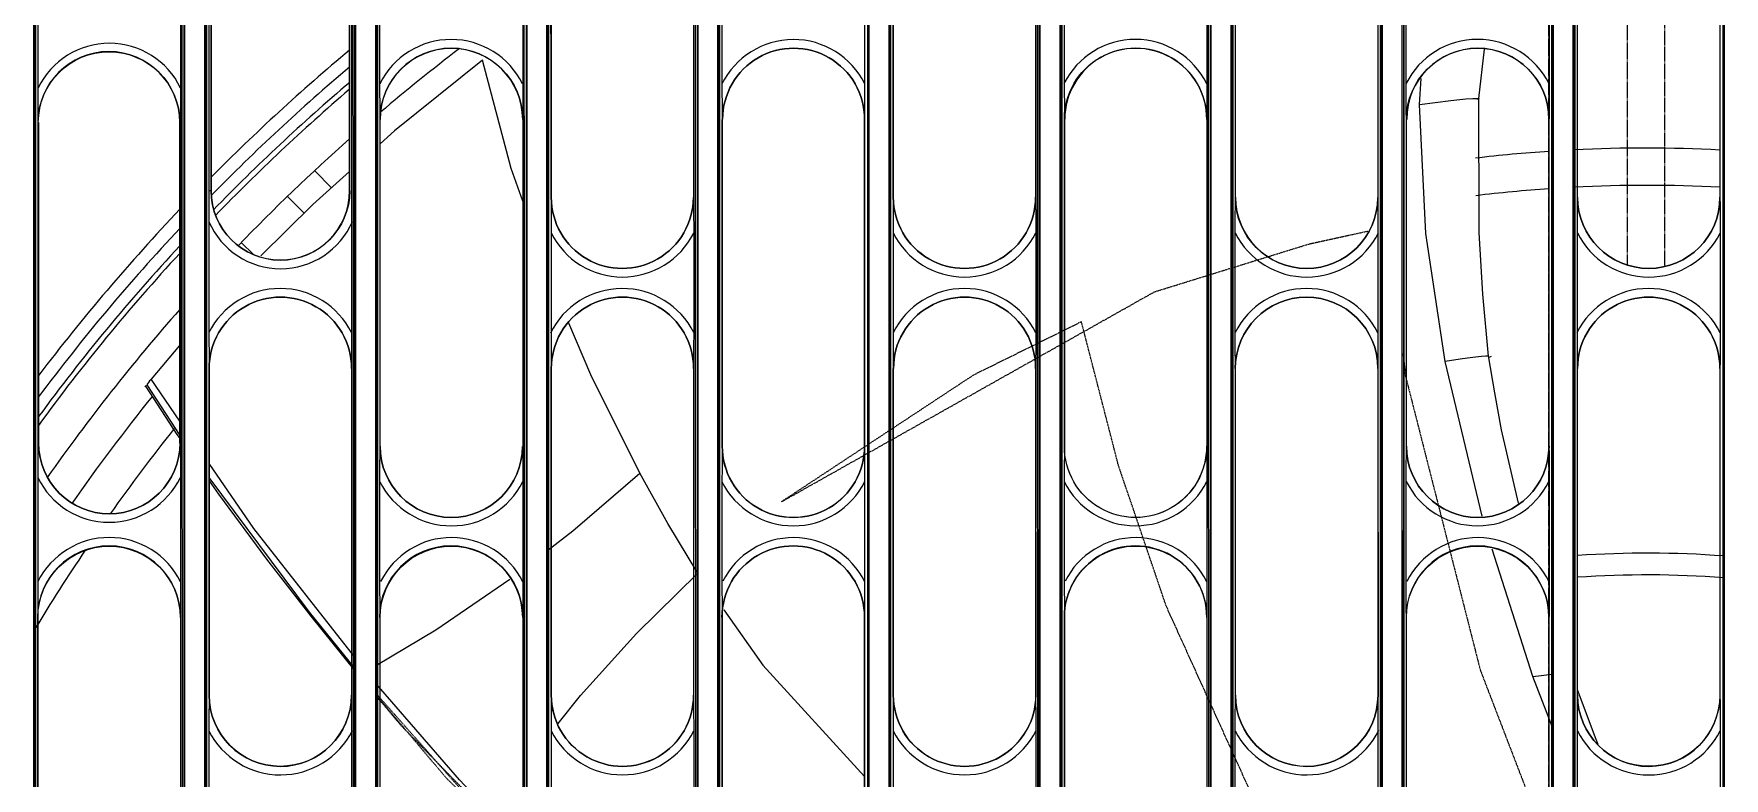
# Model space of a CAD drawing. Header units: millimetres. Extents: x -9498 to 115159, y -2045 to 31741.
# Drawn here: x 45144 to 45578.4, y 3332.2 to 3523.4 of the extents above; entities that cross this region are included whole.
import ezdxf

# ---------------------------------------------------------------- set-up
doc = ezdxf.new("R2010")
doc.units = ezdxf.units.MM
doc.linetypes.add('PDF_IMPORT', pattern=[1, 0.8, -0.2])
doc.layers.add('PDF5_Geometry', color=7, linetype='Continuous')

# ---------------------------------------------------------------- blocks, each defined once
blk = doc.blocks.new('pohlad vonkajšia')
at = {"layer": 'PDF5_Geometry', "lineweight": 13}
for points in [[(16148.65, 2749.99), (16148.65, 2113.05), (16129.29, 2113.05), (16129.29, 2749.99)], [(16129.39, 2749.99), (16129.39, 2113.15), (16129.29, 2113.05)], [(16129.5, 2749.99), (16129.5, 2113.41)], [(16148.15, 2666.97), (16148.15, 2647.46), (16148.15, 2644.85), (16148.15, 2643.04), (16148.15, 2601.87), (16148.15, 2599.91), (16148.15, 2598), (16148.15, 2597.47), (16148.15, 2584.07), (16148.15, 2582.26), (16148.13, 2580.15), (16148.13, 2579.63), (16148.13, 2579.49), (16148.13, 2537.54)], [(16148.45, 2113.41), (16148.34, 2750.09), (16148.34, 2747.47), (16148.15, 2747.3)], [(16148.55, 2749.99), (16148.55, 2113.15), (16148.65, 2113.05)], [(16170.64, 2749.99), (16170.64, 2113.05), (16151.27, 2113.05), (16151.27, 2749.99)], [(16151.27, 2113.05), (16151.38, 2113.15), (16151.38, 2749.99)], [(16151.48, 2749.99), (16151.48, 2113.41), (16170.43, 2113.41)], [(16170.12, 2674.61), (16170.12, 2634.27), (16170.12, 2631.22), (16170.12, 2630.3), (16170.12, 2616.05), (16170.12, 2614.25), (16170.12, 2612.13), (16170.12, 2611.61), (16170.12, 2611.46), (16170.12, 2569.5), (16170.12, 2568.48), (16170.12, 2567.46), (16170.12, 2565.39), (16170.12, 2564.93), (16170.12, 2552.12)], [(16170.43, 2113.41), (16170.32, 2750.09), (16170.32, 2747.47), (16170.12, 2747.3)], [(16170.64, 2113.05), (16170.53, 2113.15), (16170.53, 2749.99)], [(16192.64, 2749.99), (16192.64, 2113.05), (16173.24, 2113.05), (16173.24, 2749.99)], [(16173.34, 2749.99), (16173.34, 2113.15), (16173.24, 2113.05)], [(16173.44, 2749.99), (16173.44, 2113.41), (16192.43, 2113.41)], [(16192.1, 2663.67), (16192.1, 2648), (16192.1, 2646.2), (16192.1, 2644.08), (16192.1, 2643.56), (16192.1, 2643.44), (16192.1, 2601.47), (16192.1, 2600.47), (16192.1, 2599.44), (16192.1, 2597.38), (16192.1, 2596.91), (16192.1, 2584.07), (16192.1, 2582.26), (16192.1, 2580.15), (16192.1, 2579.63), (16192.1, 2579.49), (16192.1, 2537.54)], [(16192.43, 2113.41), (16192.31, 2750.09), (16192.31, 2747.47), (16192.1, 2747.3)], [(16192.53, 2749.99), (16192.53, 2113.15), (16192.64, 2113.05)], [(16214.62, 2749.99), (16214.62, 2113.05), (16195.22, 2113.05), (16195.22, 2749.99)], [(16195.22, 2113.05), (16195.32, 2113.15), (16195.32, 2749.99)], [(16195.41, 2749.99), (16195.41, 2113.41), (16214.41, 2113.41)], [(16214.06, 2675.43), (16214.06, 2633.44), (16214.06, 2632.42), (16214.06, 2631.39), (16214.1, 2629.33), (16214.1, 2628.86), (16214.1, 2616.05), (16214.06, 2614.25), (16214.06, 2612.13), (16214.06, 2611.61), (16214.06, 2611.46), (16214.06, 2569.5), (16214.06, 2568.48), (16214.06, 2567.46), (16214.1, 2565.39), (16214.1, 2564.93), (16214.1, 2552.12)], [(16214.41, 2113.41), (16214.31, 2750.09), (16214.31, 2747.47), (16214.1, 2747.3)], [(16214.51, 2749.99), (16214.51, 2113.15), (16214.62, 2113.05)], [(16236.58, 2749.99), (16236.58, 2113.05), (16217.18, 2113.05), (16217.18, 2749.99)], [(16217.18, 2113.05), (16217.29, 2113.15), (16217.29, 2749.99)], [(16217.39, 2749.99), (16217.39, 2113.41), (16236.39, 2113.41)], [(16236.05, 2747.3), (16236.25, 2747.47), (16236.39, 2749.99), (16236.39, 2113.41)], [(16236.03, 2537.54), (16236.03, 2579.49), (16236.03, 2579.63), (16236.05, 2580.15), (16236.05, 2582.26), (16236.05, 2584.07), (16236.05, 2596.91), (16236.05, 2597.38), (16236.05, 2599.44), (16236.05, 2600.47), (16236.03, 2601.47), (16236.03, 2643.44), (16236.03, 2643.56), (16236.05, 2644.08), (16236.05, 2646.2), (16236.05, 2648), (16236.05, 2661.66)], [(16217.7, 2661.66), (16217.7, 2648), (16217.7, 2647.88), (16217.74, 2644.48), (16217.74, 2643.44), (16217.74, 2601.47), (16217.74, 2601.35), (16217.74, 2600.83), (16217.74, 2598.71), (16217.7, 2596.91), (16217.7, 2584.07), (16217.7, 2583.91), (16217.74, 2580.55), (16217.74, 2579.49), (16217.74, 2537.54)], [(16236.5, 2749.99), (16236.5, 2113.15), (16236.58, 2113.05)], [(16258.55, 2749.99), (16258.55, 2113.05), (16239.17, 2113.05), (16239.17, 2749.99)], [(16239.27, 2749.99), (16239.27, 2113.15), (16239.17, 2113.05)], [(16239.37, 2749.99), (16239.37, 2113.41), (16258.34, 2113.41)], [(16258.01, 2675.43), (16258.01, 2633.44), (16258.01, 2632.42), (16258.03, 2631.39), (16258.03, 2629.33), (16258.03, 2628.86), (16258.03, 2616.05), (16258.03, 2614.25), (16258.01, 2612.13), (16258.01, 2611.61), (16258.01, 2611.46), (16258.01, 2569.5), (16258.01, 2568.48), (16258.03, 2567.46), (16258.03, 2565.39), (16258.03, 2564.93), (16258.03, 2552.12)], [(16258.34, 2113.41), (16258.24, 2750.09), (16258.24, 2747.47), (16258.03, 2747.3)], [(16258.44, 2749.99), (16258.44, 2113.15), (16258.55, 2113.05)], [(16280.53, 2749.99), (16280.53, 2113.05), (16261.17, 2113.05), (16261.17, 2749.99)], [(16261.17, 2113.05), (16261.25, 2113.15), (16261.25, 2749.99)], [(16261.36, 2749.99), (16261.36, 2113.41), (16280.32, 2113.41)], [(16280.01, 2660.85), (16280.01, 2648), (16280.01, 2646.2), (16279.99, 2644.08), (16279.99, 2643.56), (16279.99, 2643.44), (16279.99, 2601.47), (16279.99, 2600.47), (16280.01, 2599.44), (16280.01, 2597.38), (16280.01, 2596.91), (16280.01, 2584.07), (16280.01, 2582.26), (16279.99, 2580.15), (16279.99, 2579.63), (16279.99, 2579.49), (16279.99, 2537.54)], [(16280.32, 2113.41), (16280.22, 2750.09), (16280.22, 2747.47), (16280.01, 2747.3)], [(16280.43, 2749.99), (16280.43, 2113.15), (16280.53, 2113.05)], [(16302.51, 2749.99), (16302.51, 2113.05), (16283.13, 2113.05), (16283.13, 2749.99)], [(16283.13, 2113.05), (16283.23, 2113.15), (16283.23, 2749.99)], [(16283.34, 2749.99), (16283.34, 2113.41)], [(16283.65, 2552.12), (16283.65, 2564.93), (16283.65, 2566.73), (16283.68, 2568.84), (16283.68, 2569.36), (16283.68, 2569.5), (16283.68, 2611.46), (16283.68, 2612.5), (16283.65, 2613.52), (16283.65, 2615.58), (16283.65, 2616.05), (16283.65, 2628.86), (16283.65, 2630.7), (16283.68, 2632.78), (16283.68, 2633.3), (16283.68, 2633.44), (16283.68, 2675.43)], [(16283.34, 2113.41), (16302.3, 2113.41), (16302.3, 2749.99)], [(16302.41, 2749.99), (16302.41, 2113.15), (16302.51, 2113.05)], [(16324.49, 2749.99), (16324.49, 2113.05), (16305.11, 2113.05), (16305.11, 2749.99)], [(16305.22, 2113.15), (16305.32, 2749.99), (16305.32, 2113.41)], [(16305.65, 2537.54), (16305.65, 2579.49), (16305.63, 2580.51), (16305.63, 2581.53), (16305.63, 2583.6), (16305.63, 2584.07), (16305.63, 2596.91), (16305.63, 2598.71), (16305.65, 2600.83), (16305.65, 2601.35), (16305.65, 2601.47), (16305.65, 2643.44), (16305.63, 2644.45), (16305.63, 2645.47), (16305.63, 2647.53), (16305.63, 2648), (16305.63, 2660.85)], [(16324.29, 2749.99), (16324.29, 2113.41), (16323.97, 2123.41)], [(16324.39, 2749.99), (16324.39, 2113.15), (16324.49, 2113.05)], [(16346.48, 2749.99), (16346.48, 2113.05), (16327.09, 2113.05), (16327.09, 2749.99)], [(16327.09, 2113.05), (16327.2, 2113.15), (16327.2, 2749.99)], [(16327.3, 2749.99), (16327.3, 2113.41)], [(16327.61, 2552.12), (16327.61, 2564.93), (16327.61, 2566.73), (16327.61, 2568.84), (16327.63, 2569.36), (16327.63, 2569.5), (16327.63, 2611.46), (16327.61, 2612.5), (16327.61, 2613.52), (16327.61, 2615.58), (16327.61, 2616.05), (16327.61, 2628.86), (16327.61, 2630.7), (16327.61, 2632.78), (16327.63, 2633.3), (16327.63, 2633.44), (16327.63, 2675.43)], [(16346.29, 2749.99), (16346.29, 2113.41), (16327.3, 2113.41)], [(16346.39, 2749.99), (16346.39, 2113.15), (16346.48, 2113.05)], [(16301.99, 2675.43), (16301.99, 2633.44), (16301.99, 2632.42), (16301.99, 2629.02), (16301.99, 2628.86), (16301.99, 2616.05), (16301.99, 2614.25), (16301.99, 2612.13), (16301.99, 2611.61), (16301.99, 2611.46), (16301.99, 2569.5), (16301.99, 2568.45), (16301.99, 2565.08), (16301.99, 2564.93), (16301.99, 2552.12)], [(16323.97, 2660.85), (16323.97, 2648), (16323.97, 2646.2), (16323.97, 2644.08), (16323.97, 2643.56), (16323.96, 2643.44), (16323.96, 2601.47), (16323.97, 2600.43), (16323.97, 2597.07), (16323.97, 2596.91), (16323.97, 2584.07), (16323.97, 2582.26), (16323.97, 2580.15), (16323.97, 2579.63), (16323.96, 2579.49), (16323.96, 2537.54)], [(16345.92, 2675.43), (16345.92, 2633.44), (16345.96, 2632.42), (16345.96, 2629.02), (16345.96, 2628.86), (16345.96, 2616.05), (16345.96, 2614.25), (16345.96, 2612.13), (16345.92, 2611.61), (16345.92, 2611.46), (16345.92, 2569.5), (16345.96, 2568.45), (16345.96, 2565.08), (16345.96, 2564.93), (16345.96, 2552.12)], [(16195.77, 2675.43), (16195.77, 2633.44), (16195.77, 2633.3), (16195.77, 2632.78), (16195.76, 2630.7), (16195.76, 2628.86), (16195.76, 2616.05), (16195.76, 2615.89), (16195.76, 2612.5), (16195.77, 2611.46), (16195.77, 2569.5), (16195.77, 2569.36), (16195.77, 2568.84), (16195.76, 2566.73), (16195.76, 2564.93), (16195.76, 2552.12)], [(16239.72, 2675.43), (16239.72, 2633.44), (16239.72, 2633.3), (16239.72, 2632.78), (16239.7, 2630.7), (16239.7, 2628.86), (16239.7, 2616.05), (16239.7, 2615.89), (16239.72, 2612.5), (16239.72, 2611.46), (16239.72, 2569.5), (16239.72, 2569.36), (16239.72, 2568.84), (16239.7, 2566.73), (16239.7, 2564.93), (16239.7, 2552.12)], [(16261.67, 2660.85), (16261.67, 2648), (16261.67, 2647.88), (16261.7, 2644.48), (16261.7, 2643.44), (16261.7, 2601.47), (16261.7, 2601.35), (16261.7, 2600.83), (16261.67, 2598.71), (16261.67, 2596.91), (16261.67, 2584.07), (16261.67, 2583.91), (16261.7, 2580.55), (16261.7, 2579.49), (16261.7, 2537.54)], [(16129.79, 2666.97), (16129.79, 2647.46), (16129.79, 2646.93), (16129.81, 2645), (16129.81, 2643.04), (16129.81, 2601.87), (16129.81, 2600.07), (16129.79, 2597.47), (16129.79, 2584.07), (16129.79, 2583.91), (16129.81, 2580.55), (16129.81, 2579.49), (16129.81, 2537.54)], [(16173.79, 2537.54), (16173.79, 2579.49), (16173.79, 2580.55), (16173.76, 2583.91), (16173.76, 2584.07), (16173.76, 2596.91), (16173.76, 2598.71), (16173.79, 2600.83), (16173.79, 2601.35), (16173.79, 2601.47), (16173.79, 2643.44), (16173.79, 2644.48), (16173.76, 2647.88), (16173.76, 2648), (16173.76, 2663.67)], [(16151.77, 2674.61), (16151.77, 2634.27), (16151.77, 2632.05), (16151.77, 2630.3), (16151.77, 2616.05), (16151.77, 2615.89), (16151.81, 2612.5), (16151.81, 2611.46), (16151.81, 2569.5), (16151.81, 2569.36), (16151.81, 2568.84), (16151.77, 2566.73), (16151.77, 2564.93), (16151.77, 2552.12)], [(16316.21, 2613.02), (16315.46, 2621.01), (16314.99, 2628.91), (16314.98, 2629.57), (16314.94, 2646.13), (16315.67, 2652.44)], [(16192.1, 2632.92), (16190.62, 2637.15), (16186.95, 2651.03), (16175.65, 2641.97), (16173.79, 2640.3)], [(16315.36, 2592.47), (16310.61, 2612.34), (16308.13, 2628.79), (16307.33, 2645.35), (16307.54, 2648.71)], [(16307.33, 2645.35), (16311.34, 2645.87), (16313.29, 2646.08), (16314.2, 2646.13), (16314.61, 2646.13), (16314.79, 2646.13), (16314.94, 2646.13), (16314.94, 2646.08), (16314.89, 2646.08), (16314.82, 2646.02), (16314.68, 2646.02)], [(16169.86, 2636.75), (16165.12, 2632.52), (16158.48, 2625.9)], [(16167.53, 2634.67), (16165.38, 2636.85)], [(16161.9, 2633.54), (16164.01, 2631.39)], [(16157.51, 2626.07), (16155.95, 2627.61)], [(16196.64, 2565.85), (16199.54, 2569.45), (16206.71, 2577.41), (16214.62, 2585.16), (16210.75, 2591.54), (16207.16, 2598), (16200.85, 2610.64), (16198.03, 2617.28)], [(16148.05, 2614.47), (16148, 2614.42), (16144.37, 2610.09), (16144.35, 2610.07), (16144.35, 2610.03), (16144.32, 2610.03), (16144.32, 2610.02), (16144.27, 2609.97), (16144.16, 2609.86), (16144.01, 2609.65), (16143.9, 2609.5), (16143.8, 2609.36), (16148.05, 2602.86)], [(16316.21, 2613.05), (16315.84, 2613.02), (16315.31, 2613), (16314.51, 2612.91), (16313.5, 2612.76), (16312.55, 2612.65), (16310.61, 2612.34)], [(16320.06, 2594.17), (16317.85, 2603.59), (16316.99, 2608.32), (16316.21, 2613.07)], [(16316.52, 2613), (16316.45, 2612.95), (16316.21, 2612.86)], [(16143.66, 2609.2), (16147.68, 2602.96), (16148.05, 2602.44)], [(16148.05, 2604.7), (16144.35, 2610.07)], [(16170.53, 2574.37), (16157.57, 2590.88), (16151.81, 2599.23)], [(16195.32, 2588.1), (16198.55, 2590.62), (16207.16, 2598)], [(16170.53, 2572.97), (16164.72, 2580.15), (16151.81, 2597.43)], [(16151.81, 2597.03), (16153.02, 2595.3), (16159.18, 2586.96), (16164.88, 2579.63), (16170.53, 2572.61)], [(16324.39, 2565.48), (16321.91, 2571.88), (16316.68, 2588.26)], [(16173.34, 2573.33), (16180.95, 2577.88), (16190.47, 2584.38)], [(16217.95, 2580.44), (16222.94, 2573.33), (16236.03, 2559.05)], [(16321.91, 2571.88), (16324.39, 2572.21)], [(16192.08, 2550.05), (16191.44, 2550.68), (16183.99, 2558.63), (16173.34, 2570.92)], [(16330.27, 2563.16), (16330.04, 2563.78), (16327.61, 2570.2)]]:
    blk.add_lwpolyline(points, dxfattribs=at)
for points in [[(16169.86, 2674.61), (16169.86, 2634.27), (16169.91, 2634.27), (16169.89, 2634.26, -0.99948), (16152.07, 2634.27), (16152.07, 2674.61)], [(16195.77, 2633.44, 1.000256), (16214.03, 2633.43, -1.000256), (16195.77, 2633.44), (16195.74, 2675.42, -0.999338), (16214.06, 2675.43), (16214.06, 2633.44)], [(16239.71, 2675.44, -0.999339), (16258.01, 2675.43), (16258, 2633.45, -1.000257), (16239.72, 2633.44), (16239.72, 2675.43, -0.99906), (16258.01, 2675.43)], [(16283.61, 2675.4, -0.997319), (16301.99, 2675.43), (16301.97, 2633.42, -0.998235), (16283.68, 2633.44), (16283.68, 2675.43, -0.997039), (16301.99, 2675.43)], [(16327.63, 2633.44, 0.999042), (16345.93, 2633.45, -0.999042), (16327.63, 2633.44), (16327.63, 2675.43, -0.998125), (16345.92, 2675.43), (16345.92, 2633.44)], [(16152.07, 2634.27, 0.99948), (16169.86, 2634.27), (16169.86, 2674.61, 0.998908), (16152.07, 2674.61), (16152.07, 2634.27), (16151.98, 2634.27), (16151.77, 2634.27)], [(16129.87, 2643.05, -0.999232), (16148.05, 2643.04), (16148.15, 2601.87), (16148.08, 2601.87), (16148.05, 2601.87), (16148.05, 2643.04), (16148.08, 2643.04), (16148.05, 2643.04, 0.999232), (16129.81, 2643.04), (16129.9, 2643.04), (16129.9, 2601.87), (16129.9, 2601.87), (16129.87, 2643.05)], [(16173.79, 2601.47, 0.999743), (16192.07, 2601.44, -0.999743), (16173.79, 2601.47), (16173.79, 2643.44, -0.999465), (16192.1, 2643.44), (16192.1, 2601.47)], [(16236.03, 2643.44, 1.001487), (16217.79, 2643.45, -1.001487), (16236.03, 2643.44), (16236.03, 2601.47, -1.001764), (16217.74, 2601.47, 1.001764), (16236.02, 2601.48)], [(16279.97, 2601.47, -1.002372), (16261.7, 2601.47), (16261.7, 2643.44, -1.002095), (16279.99, 2643.44), (16279.99, 2601.47, -1.001764), (16261.7, 2601.47)], [(16305.65, 2601.47, 0.999741), (16323.97, 2601.48, -0.999741), (16305.65, 2601.47), (16305.65, 2643.44, -0.999464), (16323.96, 2643.44), (16323.96, 2601.47)], [(16170.12, 2611.46, 1.00095), (16151.82, 2611.45, -1.00095), (16170.12, 2611.46), (16170.11, 2569.5, -0.999741), (16151.81, 2569.5), (16151.81, 2611.46)], [(16214.06, 2611.46, 1.00176), (16195.78, 2611.45, -1.00176), (16214.06, 2611.46), (16214.06, 2569.5, -1.00055), (16195.77, 2569.5), (16195.77, 2611.46)], [(16258.01, 2611.46, 1.001761), (16239.75, 2611.47, -1.001761), (16258.01, 2611.46), (16258.03, 2569.52, -1.000551), (16239.72, 2569.5), (16239.72, 2611.46)], [(16301.99, 2611.46, 0.999738), (16283.66, 2611.43, -0.999738), (16301.99, 2611.46), (16302, 2569.48, -0.99853), (16283.68, 2569.5), (16283.68, 2611.46)], [(16345.92, 2611.46, 1.000546), (16327.63, 2611.46, -1.000546), (16345.92, 2611.46), (16345.92, 2569.5, -0.999336), (16327.63, 2569.5), (16327.63, 2611.46)], [(16129.81, 2537.54, 0.998935), (16148.15, 2537.55, -0.998935), (16129.81, 2537.54), (16129.81, 2579.49, -0.998002), (16148.13, 2579.49), (16148.13, 2537.54)], [(16173.79, 2537.54, 0.999743), (16192.07, 2537.51, -0.999743), (16173.79, 2537.54), (16173.79, 2579.49, -0.998808), (16192.1, 2579.49), (16192.1, 2537.54)], [(16236.03, 2579.49, 1.000827), (16217.71, 2579.5, -1.000827), (16236.03, 2579.49), (16236.03, 2537.54, -1.001764), (16217.74, 2537.54, 1.001764), (16236.02, 2537.54)], [(16271.43, 2530.62), (16262.29, 2537.05), (16261.7, 2537.54), (16261.7, 2579.49, -1.001435), (16279.99, 2579.49), (16279.99, 2537.54, -1.002372), (16261.7, 2537.54, 1.001764), (16279.99, 2537.55)], [(16305.65, 2537.54, 0.999741), (16323.97, 2537.54, -0.999741), (16305.65, 2537.54), (16305.65, 2579.49, -0.998806), (16323.96, 2579.49), (16323.96, 2537.54)]]:
    blk.add_lwpolyline(points, format="xyb", dxfattribs=at)
at = {"layer": 'PDF5_Geometry', "linetype": 'PDF_IMPORT', "lineweight": 13, "ltscale": 0.095354}
blk.add_lwpolyline([(16323.96, 2153.86), (16323.96, 2707.38)], dxfattribs=at)
at = {"layer": 'PDF5_Geometry', "linetype": 'PDF_IMPORT', "lineweight": 13, "ltscale": 0.100866}
blk.add_lwpolyline([(16334.03, 2704.13), (16334.03, 2624.72)], dxfattribs=at)
at = {"layer": 'PDF5_Geometry', "linetype": 'PDF_IMPORT', "lineweight": 13, "ltscale": 0.10126}
blk.add_lwpolyline([(16338.83, 2624.53), (16338.83, 2704.13)], dxfattribs=at)
at = {"layer": 'PDF5_Geometry', "lineweight": 13}
for points in [[(16217.74, 2643.44), (16217.74, 2601.47)], [(16143.66, 2609.2), (16143.61, 2609.13), (16143.56, 2609.1), (16143.61, 2609.13), (16143.64, 2609.19), (16143.71, 2609.24), (16143.71, 2609.25)], [(16217.74, 2579.49), (16217.74, 2537.54)]]:
    blk.add_lwpolyline(points, close=True, dxfattribs=at)
at = {"layer": 'PDF5_Geometry', "linetype": 'PDF_IMPORT', "lineweight": 13, "ltscale": 0.029218}
blk.add_lwpolyline([(16308.65, 2511.69), (16294.9, 2536.63), (16274.81, 2580.88), (16268.64, 2599.03), (16263.89, 2617.45), (16250, 2610.59), (16225.35, 2594.33), (16273.28, 2621.3), (16293.22, 2627.47), (16300.73, 2629.1)], dxfattribs=at)
at = {"layer": 'PDF5_Geometry', "linetype": 'PDF_IMPORT', "lineweight": 13, "ltscale": 0.03501}
blk.add_lwpolyline([(16305.22, 2613.38), (16305.51, 2610.54), (16315.13, 2572.73), (16329.16, 2536.24), (16335.92, 2517.96)], dxfattribs=at)
at = {"layer": 'PDF5_Geometry', "lineweight": 13}
blk.add_lwpolyline([(16129.9, 2601.87, 0.999232), (16148.08, 2601.87, -0.999232)], format="xyb", close=True, dxfattribs=at)
at = {"layer": 'PDF5_Geometry', "linetype": 'PDF_IMPORT', "lineweight": 13, "ltscale": 0.018006}
blk.add_lwpolyline([(16229.09, 2518.97), (16208.32, 2533.91), (16188.75, 2552.24), (16173.34, 2569.62)], dxfattribs=at)
at = {"layer": 'PDF5_Geometry', "linetype": 'PDF_IMPORT', "lineweight": 13, "ltscale": 0.031536}
blk.add_lwpolyline([(16173.34, 2569.42), (16182.32, 2558.82), (16204.74, 2536.6), (16229.27, 2518.59)], dxfattribs=at)
at = {"layer": 'PDF5_Geometry', "linetype": 'PDF_IMPORT', "lineweight": 13, "ltscale": 0.028974}
blk.add_lwpolyline([(16173.34, 2569.3), (16176.32, 2565.76), (16204.68, 2536.7), (16229.53, 2518.45)], dxfattribs=at)
at = {"layer": 'PDF5_Geometry', "lineweight": 13}
for centre, radius, start, end in [((16138.99, 2643.05), 10.17, 25.7339, 154.0732), ((16334.34, 2455.14), 256.79, 129.8321, 135.2191), ((16182.91, 2643.45), 10.25, 26.3455, 153.5551), ((16182.94, 2643.42), 9.16, 0.1233, 180.062), ((16336.25, 2452.94), 251.05, 127.3438, 130.31), ((16226.86, 2643.45), 10.25, 26.3455, 89.8973), ((16270.82, 2643.46), 10.25, 26.3234, 153.4649), ((16270.88, 2643.46), 9.12, 359.8684, 180.0387), ((16314.78, 2643.44), 10.27, 26.3904, 153.4649), ((16314.82, 2643.44), 9.14, 0.0075, 179.946), ((16330, 2459.73), 248.81, 130.0626, 135.6523), ((16333.5, 2455.58), 252.73, 130.3485, 135.7784), ((16330.52, 2459.19), 247.38, 130.5105, 135.9748), ((16330.01, 2459.59), 241.93, 131.4463, 136.146), ((16334.2, 2478.97), 160.69, 93.654, 97.0381), ((16336.23, 2462.04), 177.72, 86.8744, 92.9134), ((16337.54, 2439.5), 195.5, 93.98, 96.7512), ((16336.56, 2457.71), 177.26, 86.9727, 93.0273), ((16248.86, 2633.44), 9.14, 180.0317, 0.0611), ((16292.83, 2633.44), 9.14, 180.0317, 359.8293), ((16339.57, 2450.52), 263.77, 136.5588, 142.639), ((16161, 2634.33), 10.06, 203.6039, 336.6237), ((16331.35, 2457.22), 251.51, 136.7868, 143.2237), ((16204.93, 2633.45), 10.25, 206.5576, 333.1624), ((16248.87, 2633.45), 10.25, 206.5576, 333.457), ((16292.86, 2633.51), 10.32, 206.7796, 333.3207), ((16336.79, 2633.46), 10.27, 206.6022, 333.1402), ((16328.39, 2459.59), 246.21, 137.093, 143.7244), ((16325.82, 2461.63), 242.28, 137.2039, 143.9685), ((16160.95, 2611.47), 10.25, 26.5554, 153.4494), ((16204.89, 2611.41), 10.31, 26.7556, 153.5851), ((16248.86, 2611.47), 10.25, 26.5332, 153.5173), ((16292.81, 2611.45), 10.27, 26.6001, 153.3591), ((16336.76, 2611.42), 10.3, 26.7109, 153.4041), ((16335.52, 2453.54), 250.07, 138.5636, 144.862), ((16339.6, 2450.64), 250.57, 141.1246, 145.0664), ((16323.11, 2463.13), 225.09, 141.345, 144.8281), ((16138.96, 2601.86), 10.16, 205.5982, 334.3632), ((16182.94, 2601.51), 10.27, 206.6057, 333.4473), ((16226.87, 2601.49), 10.25, 206.5392, 333.583), ((16270.83, 2601.48), 10.23, 206.495, 333.5378), ((16314.79, 2601.48), 10.23, 206.495, 333.5378), ((16138.98, 2579.49), 10.25, 26.5392, 153.3569), ((16182.97, 2579.54), 10.19, 26.3395, 153.4473), ((16226.91, 2579.54), 10.19, 26.3395, 153.3117), ((16270.88, 2579.55), 10.18, 26.317, 153.3569), ((16314.83, 2579.53), 10.2, 26.3837, 153.3569), ((16323.36, 2461.18), 226.39, 145.899, 148.9555), ((16138.95, 2579.48), 9.18, 0.0684, 179.8392), ((16182.9, 2579.46), 9.2, 0.1608, 180.0241), ((16270.84, 2579.5), 9.16, 359.9063, 180.0011), ((16314.78, 2579.48), 9.18, 0.0455, 179.9086), ((16336.64, 2454.5), 133.23, 85.8016, 93.8824), ((16336.53, 2454.43), 130.51, 85.6673, 93.9091), ((16160.96, 2569.5), 9.15, 179.9917, 359.962), ((16204.92, 2569.49), 9.14, 179.9453, 0.0083), ((16248.88, 2569.51), 9.16, 180.0148, 0.0779), ((16292.84, 2569.51), 9.16, 180.0148, 359.8462), ((16336.79, 2569.51), 9.16, 180.0613, 359.9852), ((16160.99, 2569.59), 10.33, 206.8251, 333.448), ((16292.86, 2569.58), 10.32, 206.7804, 333.5385), ((16204.93, 2569.51), 10.25, 206.5583, 333.3802), ((16248.87, 2569.51), 10.25, 206.5583, 333.6745), ((16336.79, 2569.52), 10.27, 206.603, 333.3576)]:
    blk.add_arc(centre, radius, start, end, dxfattribs=at)
for points in [[(16226.87, 2653.7), (16222.89, 2653.7), (16219.45, 2651.4), (16217.7, 2648)], [(16192.1, 2643.44), (16192.1, 2643.46), (16192.1, 2643.46), (16192.1, 2643.46)], [(16236.03, 2643.44), (16236.03, 2643.46), (16236.03, 2643.46), (16236.03, 2643.49)], [(16279.99, 2643.44), (16279.99, 2643.46), (16279.99, 2643.46), (16279.99, 2643.49)], [(16323.96, 2643.44), (16323.96, 2643.46), (16323.96, 2643.46), (16323.96, 2643.49)], [(16170.12, 2611.46), (16170.12, 2611.47), (16170.12, 2611.51), (16170.12, 2611.51)], [(16214.06, 2611.46), (16214.06, 2611.47), (16214.06, 2611.51), (16214.06, 2611.51)], [(16258.01, 2611.46), (16258.01, 2611.47), (16258.01, 2611.51), (16258.01, 2611.51)], [(16301.99, 2611.46), (16301.99, 2611.47), (16301.99, 2611.51), (16301.99, 2611.51)], [(16345.92, 2611.46), (16345.92, 2611.47), (16345.92, 2611.51), (16345.92, 2611.51)], [(16148.13, 2579.49), (16148.13, 2579.52), (16148.13, 2579.52), (16148.13, 2579.54)], [(16192.1, 2579.49), (16192.1, 2579.52), (16192.1, 2579.52), (16192.1, 2579.54)], [(16236.03, 2579.49), (16236.03, 2579.52), (16236.03, 2579.52), (16236.03, 2579.54)], [(16279.99, 2579.49), (16279.99, 2579.52), (16279.99, 2579.52), (16279.99, 2579.54)], [(16323.96, 2579.49), (16323.96, 2579.52), (16323.96, 2579.52), (16323.96, 2579.54)]]:
    blk.add_open_spline(points, degree=3, dxfattribs=at)

msp = doc.modelspace()

# ---------------------------------------------------------------- block references
at = {"xscale": 2, "yscale": 2, "zscale": 2}
msp.add_blockref('pohlad vonkajšia', (12885.43, -1785.495, -0.773), dxfattribs=at)

doc.saveas('drawing.dxf')
